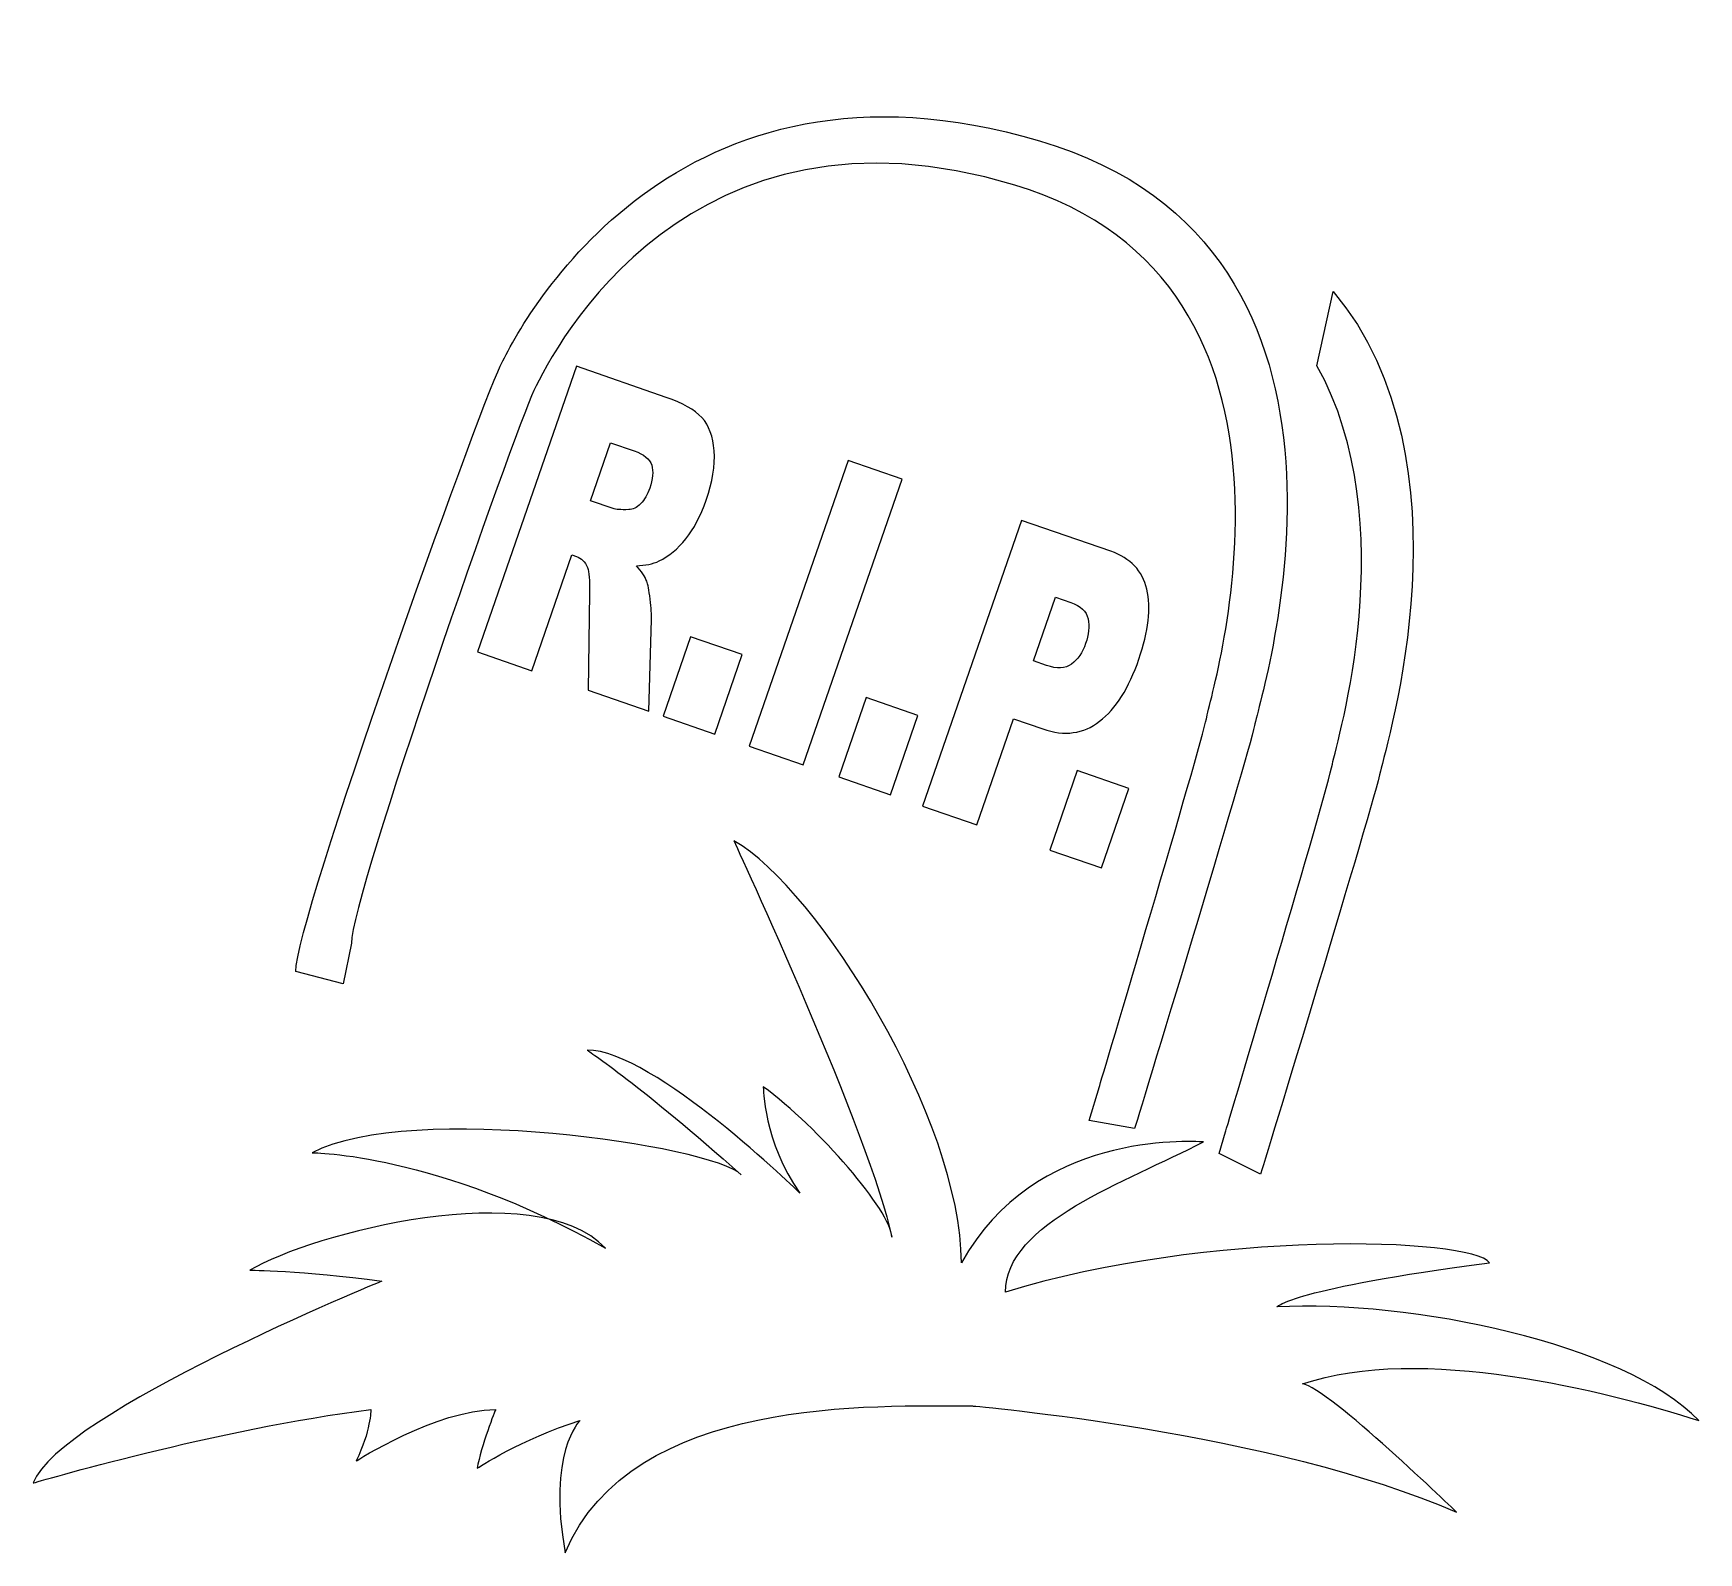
# Model space of a CAD drawing. Header units: centimetres. Extents: x -10.7 to 10.7, y -9.2 to 10.3.
import ezdxf

# ---------------------------------------------------------------- set-up
doc = ezdxf.new("R2010")
doc.units = ezdxf.units.CM
doc.header["$MEASUREMENT"] = 0
doc.layers.add('Camada 1', color=7, linetype='Continuous')

msp = doc.modelspace()

# ---------------------------------------------------------------- linework, layer by layer
at = {"layer": 'Camada 1'}
for points, knots in [([(2.8575, -3.65675), (2.8575, -3.65675), (3.43958, -3.76258), (3.43958, -3.76258), (3.43958, -3.76258), (3.43958, -3.76258), (4.89479, 0.99992), (4.97416, 1.3968), (4.97416, 1.3968), (5.05353, 1.79368), (6.87916, 7.50868), (2.22249, 8.88451), (2.22249, 8.88451), (-2.43418, 10.26034), (-4.39209, 6.60909), (-4.68314, 6.00055), (-4.68314, 6.00055), (-4.97419, 5.39201), (-7.30252, -1.09028), (-7.30252, -1.75174), (-7.30252, -1.75174), (-7.30252, -1.75174), (-6.69398, -1.91049), (-6.69398, -1.91049), (-6.69398, -1.91049), (-6.69398, -1.91049), (-6.58815, -1.38722), (-6.58815, -1.38722), (-6.58815, -1.38722), (-6.58815, -0.78368), (-4.51215, 5.13119), (-4.25265, 5.68647), (-4.25265, 5.68647), (-3.99315, 6.24175), (-2.24743, 9.57338), (1.90455, 8.31799), (1.90455, 8.31799), (6.05655, 7.06259), (4.42881, 1.84784), (4.35803, 1.48571), (4.35803, 1.48571), (4.28725, 1.12358), (2.98979, -3.22204), (2.98979, -3.22204), (2.98979, -3.22204), (2.98979, -3.22204), (2.8575, -3.65675), (2.8575, -3.65675)], [0, 0, 0, 0, 0.07692308, 0.07692308, 0.07692308, 0.07692308, 0.15384615, 0.15384615, 0.15384615, 0.15384615, 0.23076923, 0.23076923, 0.23076923, 0.23076923, 0.30769231, 0.30769231, 0.30769231, 0.30769231, 0.38461538, 0.38461538, 0.38461538, 0.38461538, 0.46153846, 0.46153846, 0.46153846, 0.46153846, 0.53846154, 0.53846154, 0.53846154, 0.53846154, 0.61538462, 0.61538462, 0.61538462, 0.61538462, 0.69230769, 0.69230769, 0.69230769, 0.69230769, 0.76923077, 0.76923077, 0.76923077, 0.76923077, 0.84615385, 0.84615385, 0.84615385, 0.84615385, 1, 1, 1, 1]), ([(5.77464, 6.00422), (6.89854, 3.99722), (6.02348, 1.16703), (5.97202, 0.90364), (5.97202, 0.90364), (5.90124, 0.5415), (4.60375, -3.80413), (4.60375, -3.80413), (4.60375, -3.80413), (4.60375, -3.80413), (4.52437, -4.08009), (4.52437, -4.08009), (4.52437, -4.08009), (4.52437, -4.08009), (5.05354, -4.34467), (5.05354, -4.34467), (5.05354, -4.34467), (5.05354, -4.34467), (6.50875, 0.41783), (6.58812, 0.81471), (6.58812, 0.81471), (6.65088, 1.12851), (7.80539, 4.76721), (5.98394, 6.9568), (5.98394, 6.9568), (5.98394, 6.9568), (5.77464, 6.00422), (5.77464, 6.00422)], [0, 0, 0, 0, 0.125, 0.125, 0.125, 0.125, 0.25, 0.25, 0.25, 0.25, 0.375, 0.375, 0.375, 0.375, 0.5, 0.5, 0.5, 0.5, 0.625, 0.625, 0.625, 0.625, 0.75, 0.75, 0.75, 0.75, 1, 1, 1, 1]), ([(-4.97313, 2.33953), (-4.97313, 2.33953), (-3.70739, 5.99694), (-3.70739, 5.99694), (-3.70739, 5.99694), (-3.70739, 5.99694), (-2.55891, 5.59948), (-2.55891, 5.59948), (-2.55891, 5.59948), (-2.34595, 5.52577), (-2.19352, 5.43951), (-2.10168, 5.34069), (-2.10168, 5.34069), (-2.00987, 5.24182), (-1.95753, 5.09939), (-1.94468, 4.91339), (-1.94468, 4.91339), (-1.93185, 4.72736), (-1.96569, 4.51789), (-2.04628, 4.28508), (-2.04628, 4.28508), (-2.1165, 4.08214), (-2.20347, 3.91625), (-2.30719, 3.78729), (-2.30719, 3.78729), (-2.41088, 3.65838), (-2.52476, 3.56409), (-2.64871, 3.50461), (-2.64871, 3.50461), (-2.72771, 3.46672), (-2.82508, 3.44643), (-2.94084, 3.44368), (-2.94084, 3.44368), (-2.87432, 3.37028), (-2.83009, 3.30464), (-2.80812, 3.24675), (-2.80812, 3.24675), (-2.79317, 3.20799), (-2.77862, 3.13121), (-2.76446, 3.01632), (-2.76446, 3.01632), (-2.75028, 2.90144), (-2.74433, 2.81458), (-2.74655, 2.75571), (-2.74655, 2.75571), (-2.74655, 2.75571), (-2.77962, 1.58043), (-2.77962, 1.58043), (-2.77962, 1.58043), (-2.77962, 1.58043), (-3.55824, 1.84991), (-3.55824, 1.84991), (-3.55824, 1.84991), (-3.55824, 1.84991), (-3.5398, 3.09507), (-3.5398, 3.09507), (-3.5398, 3.09507), (-3.53639, 3.25591), (-3.54544, 3.36426), (-3.56697, 3.42016), (-3.56697, 3.42016), (-3.59711, 3.49387), (-3.64362, 3.54163), (-3.70646, 3.56341), (-3.70646, 3.56341), (-3.70646, 3.56341), (-3.76731, 3.58444), (-3.76731, 3.58444), (-3.76731, 3.58444), (-3.76731, 3.58444), (-4.28103, 2.10002), (-4.28103, 2.10002), (-4.28103, 2.10002), (-4.28103, 2.10002), (-4.97313, 2.33953), (-4.97313, 2.33953)], [0, 0, 0, 0, 0.05, 0.05, 0.05, 0.05, 0.1, 0.1, 0.1, 0.1, 0.15, 0.15, 0.15, 0.15, 0.2, 0.2, 0.2, 0.2, 0.25, 0.25, 0.25, 0.25, 0.3, 0.3, 0.3, 0.3, 0.35, 0.35, 0.35, 0.35, 0.4, 0.4, 0.4, 0.4, 0.45, 0.45, 0.45, 0.45, 0.5, 0.5, 0.5, 0.5, 0.55, 0.55, 0.55, 0.55, 0.6, 0.6, 0.6, 0.6, 0.65, 0.65, 0.65, 0.65, 0.7, 0.7, 0.7, 0.7, 0.75, 0.75, 0.75, 0.75, 0.8, 0.8, 0.8, 0.8, 0.85, 0.85, 0.85, 0.85, 0.9, 0.9, 0.9, 0.9, 1, 1, 1, 1]), ([(-3.52814, 4.27548), (-3.52814, 4.27548), (-3.2376, 4.17494), (-3.2376, 4.17494), (-3.2376, 4.17494), (-3.20617, 4.16407), (-3.1396, 4.15962), (-3.03779, 4.16168), (-3.03779, 4.16168), (-2.98699, 4.16086), (-2.93645, 4.18621), (-2.88624, 4.23775), (-2.88624, 4.23775), (-2.83605, 4.28926), (-2.79715, 4.35499), (-2.76953, 4.43481), (-2.76953, 4.43481), (-2.72868, 4.55284), (-2.72011, 4.65142), (-2.74384, 4.73043), (-2.74384, 4.73043), (-2.76763, 4.80938), (-2.8424, 4.87069), (-2.9681, 4.91421), (-2.9681, 4.91421), (-2.9681, 4.91421), (-3.27081, 5.01899), (-3.27081, 5.01899), (-3.27081, 5.01899), (-3.27081, 5.01899), (-3.52814, 4.27548), (-3.52814, 4.27548)], [0, 0, 0, 0, 0.11111111, 0.11111111, 0.11111111, 0.11111111, 0.22222222, 0.22222222, 0.22222222, 0.22222222, 0.33333333, 0.33333333, 0.33333333, 0.33333333, 0.44444444, 0.44444444, 0.44444444, 0.44444444, 0.55555556, 0.55555556, 0.55555556, 0.55555556, 0.66666667, 0.66666667, 0.66666667, 0.66666667, 0.77777778, 0.77777778, 0.77777778, 0.77777778, 1, 1, 1, 1]), ([(-0.22852, 4.79295), (-0.22852, 4.79295), (0.4621, 4.55395), (0.4621, 4.55395), (0.4621, 4.55395), (0.4621, 4.55395), (-0.80365, 0.89654), (-0.80365, 0.89654), (-0.80365, 0.89654), (-0.80365, 0.89654), (-1.49429, 1.13556), (-1.49429, 1.13556), (-1.49429, 1.13556), (-1.49429, 1.13556), (-0.22852, 4.79295), (-0.22852, 4.79295)], [0, 0, 0, 0, 0.2, 0.2, 0.2, 0.2, 0.4, 0.4, 0.4, 0.4, 0.6, 0.6, 0.6, 0.6, 1, 1, 1, 1]), ([(1.99088, 4.02489), (1.99088, 4.02489), (3.13637, 3.62849), (3.13637, 3.62849), (3.13637, 3.62849), (3.38582, 3.54213), (3.53899, 3.3802), (3.59587, 3.14261), (3.59587, 3.14261), (3.65273, 2.90501), (3.61905, 2.60659), (3.49472, 2.24734), (3.49472, 2.24734), (3.3669, 1.87809), (3.19939, 1.61292), (2.99204, 1.4519), (2.99204, 1.4519), (2.78469, 1.29082), (2.54209, 1.25841), (2.2642, 1.35459), (2.2642, 1.35459), (2.2642, 1.35459), (1.88696, 1.48516), (1.88696, 1.48516), (1.88696, 1.48516), (1.88696, 1.48516), (1.4173, 0.12798), (1.4173, 0.12798), (1.4173, 0.12798), (1.4173, 0.12798), (0.72512, 0.36753), (0.72512, 0.36753), (0.72512, 0.36753), (0.72512, 0.36753), (1.99088, 4.02489), (1.99088, 4.02489)], [0, 0, 0, 0, 0.1, 0.1, 0.1, 0.1, 0.2, 0.2, 0.2, 0.2, 0.3, 0.3, 0.3, 0.3, 0.4, 0.4, 0.4, 0.4, 0.5, 0.5, 0.5, 0.5, 0.6, 0.6, 0.6, 0.6, 0.7, 0.7, 0.7, 0.7, 0.8, 0.8, 0.8, 0.8, 1, 1, 1, 1]), ([(2.14344, 2.2261), (2.14344, 2.2261), (2.31227, 2.16768), (2.31227, 2.16768), (2.31227, 2.16768), (2.44512, 2.12172), (2.55151, 2.12723), (2.63144, 2.18432), (2.63144, 2.18432), (2.71137, 2.24139), (2.77178, 2.32897), (2.81265, 2.44708), (2.81265, 2.44708), (2.85239, 2.5618), (2.86271, 2.66719), (2.84371, 2.76318), (2.84371, 2.76318), (2.82469, 2.85917), (2.75076, 2.92942), (2.62196, 2.974), (2.62196, 2.974), (2.62196, 2.974), (2.42572, 3.04189), (2.42572, 3.04189), (2.42572, 3.04189), (2.42572, 3.04189), (2.14344, 2.2261), (2.14344, 2.2261)], [0, 0, 0, 0, 0.125, 0.125, 0.125, 0.125, 0.25, 0.25, 0.25, 0.25, 0.375, 0.375, 0.375, 0.375, 0.5, 0.5, 0.5, 0.5, 0.625, 0.625, 0.625, 0.625, 0.75, 0.75, 0.75, 0.75, 1, 1, 1, 1]), ([(-2.24634, 2.53563), (-2.24634, 2.53563), (-1.58462, 2.30661), (-1.58462, 2.30661), (-1.58462, 2.30661), (-1.58462, 2.30661), (-1.93689, 1.28873), (-1.93689, 1.28873), (-1.93689, 1.28873), (-1.93689, 1.28873), (-2.59861, 1.51775), (-2.59861, 1.51775), (-2.59861, 1.51775), (-2.59861, 1.51775), (-2.24634, 2.53563), (-2.24634, 2.53563)], [0, 0, 0, 0, 0.2, 0.2, 0.2, 0.2, 0.4, 0.4, 0.4, 0.4, 0.6, 0.6, 0.6, 0.6, 1, 1, 1, 1]), ([(0.00347, 1.75702), (0.00347, 1.75702), (0.66517, 1.52802), (0.66517, 1.52802), (0.66517, 1.52802), (0.66517, 1.52802), (0.31293, 0.51014), (0.31293, 0.51014), (0.31293, 0.51014), (0.31293, 0.51014), (-0.34879, 0.73914), (-0.34879, 0.73914), (-0.34879, 0.73914), (-0.34879, 0.73914), (0.00347, 1.75702), (0.00347, 1.75702)], [0, 0, 0, 0, 0.2, 0.2, 0.2, 0.2, 0.4, 0.4, 0.4, 0.4, 0.6, 0.6, 0.6, 0.6, 1, 1, 1, 1]), ([(2.70505, 0.82206), (2.70505, 0.82206), (3.3668, 0.59304), (3.3668, 0.59304), (3.3668, 0.59304), (3.3668, 0.59304), (3.01456, -0.42484), (3.01456, -0.42484), (3.01456, -0.42484), (3.01456, -0.42484), (2.35281, -0.19582), (2.35281, -0.19582), (2.35281, -0.19582), (2.35281, -0.19582), (2.70505, 0.82206), (2.70505, 0.82206)], [0, 0, 0, 0, 0.2, 0.2, 0.2, 0.2, 0.4, 0.4, 0.4, 0.4, 0.6, 0.6, 0.6, 0.6, 1, 1, 1, 1]), ([(1.36218, -7.31311), (0.14092, -7.31311), (-3.00622, -7.17222), (-3.85175, -9.19202), (-3.85175, -9.19202), (-4.08659, -7.92377), (-3.66384, -7.50101), (-3.66384, -7.50101), (-3.66384, -7.50101), (-4.41539, -7.73588), (-4.97906, -8.11164), (-4.97906, -8.11164), (-4.97906, -8.11164), (-4.9321, -7.82983), (-4.74422, -7.36009), (-4.74422, -7.36009), (-4.74422, -7.36009), (-5.49577, -7.36009), (-6.52915, -8.01771), (-6.52915, -8.01771), (-6.52915, -8.01771), (-6.34124, -7.64192), (-6.34124, -7.36009), (-6.34124, -7.36009), (-6.34124, -7.36009), (-8.26712, -7.59494), (-10.66271, -8.29953), (-10.66271, -8.29953), (-10.66271, -8.29953), (-10.33391, -7.40706), (-6.20035, -5.71606), (-6.20035, -5.71606), (-6.20035, -5.71606), (-7.23373, -5.57514), (-7.89136, -5.57514), (-7.89136, -5.57514), (-7.89136, -5.57514), (-7.09282, -5.1054), (-4.22752, -4.35385), (-3.33505, -5.29331), (-3.33505, -5.29331), (-5.4958, -4.07205), (-7.09282, -4.07205), (-7.09282, -4.07205), (-7.09282, -4.07205), (-5.82457, -3.41445), (-1.97284, -3.9781), (-1.59708, -4.35386), (-1.59708, -4.35386), (-2.86533, -3.22655), (-3.56992, -2.75681), (-3.56992, -2.75681), (-3.56992, -2.75681), (-2.72439, -2.75681), (-0.84553, -4.58873), (-0.84553, -4.58873), (-0.84553, -4.58873), (-1.31524, -3.93113), (-1.31524, -3.22655), (-1.31524, -3.22655), (-1.31524, -3.22655), (-0.61065, -3.74323), (0.3288, -4.8236), (0.3288, -5.1524), (0.3288, -5.1524), (0.09393, -3.93114), (-1.69103, -0.07941), (-1.69103, -0.07941), (-1.69103, -0.07941), (-0.61066, -0.69004), (1.22124, -3.6493), (1.22124, -5.48122), (1.22124, -5.48122), (2.1607, -3.79021), (4.13354, -3.93113), (4.32142, -3.93113), (4.32142, -3.93113), (3.33503, -4.44781), (1.78494, -4.96454), (1.78494, -5.85698), (1.78494, -5.85698), (4.36841, -5.05844), (7.75042, -5.15239), (7.98529, -5.48122), (7.98529, -5.48122), (5.44878, -5.81002), (5.26088, -6.04489), (5.26088, -6.04489), (5.26088, -6.04489), (6.95189, -5.95094), (9.72324, -6.51463), (10.66269, -7.50102), (10.66269, -7.50102), (9.48839, -7.12526), (7.0928, -6.51463), (5.5897, -7.03131), (5.5897, -7.03131), (5.9185, -7.07827), (7.56251, -8.67535), (7.56251, -8.67535), (7.56251, -8.67535), (5.21393, -7.64193), (1.36218, -7.31311), (1.36218, -7.31311)], [0, 0, 0, 0, 0.03703704, 0.03703704, 0.03703704, 0.03703704, 0.07407407, 0.07407407, 0.07407407, 0.07407407, 0.11111111, 0.11111111, 0.11111111, 0.11111111, 0.14814815, 0.14814815, 0.14814815, 0.14814815, 0.18518519, 0.18518519, 0.18518519, 0.18518519, 0.22222222, 0.22222222, 0.22222222, 0.22222222, 0.25925926, 0.25925926, 0.25925926, 0.25925926, 0.2962963, 0.2962963, 0.2962963, 0.2962963, 0.33333333, 0.33333333, 0.33333333, 0.33333333, 0.37037037, 0.37037037, 0.37037037, 0.37037037, 0.40740741, 0.40740741, 0.40740741, 0.40740741, 0.44444444, 0.44444444, 0.44444444, 0.44444444, 0.48148148, 0.48148148, 0.48148148, 0.48148148, 0.51851852, 0.51851852, 0.51851852, 0.51851852, 0.55555556, 0.55555556, 0.55555556, 0.55555556, 0.59259259, 0.59259259, 0.59259259, 0.59259259, 0.62962963, 0.62962963, 0.62962963, 0.62962963, 0.66666667, 0.66666667, 0.66666667, 0.66666667, 0.7037037, 0.7037037, 0.7037037, 0.7037037, 0.74074074, 0.74074074, 0.74074074, 0.74074074, 0.77777778, 0.77777778, 0.77777778, 0.77777778, 0.81481481, 0.81481481, 0.81481481, 0.81481481, 0.85185185, 0.85185185, 0.85185185, 0.85185185, 0.88888889, 0.88888889, 0.88888889, 0.88888889, 0.92592593, 0.92592593, 0.92592593, 0.92592593, 1, 1, 1, 1])]:
    msp.add_open_spline(points, degree=3, knots=knots, dxfattribs=at)

doc.saveas('drawing.dxf')
